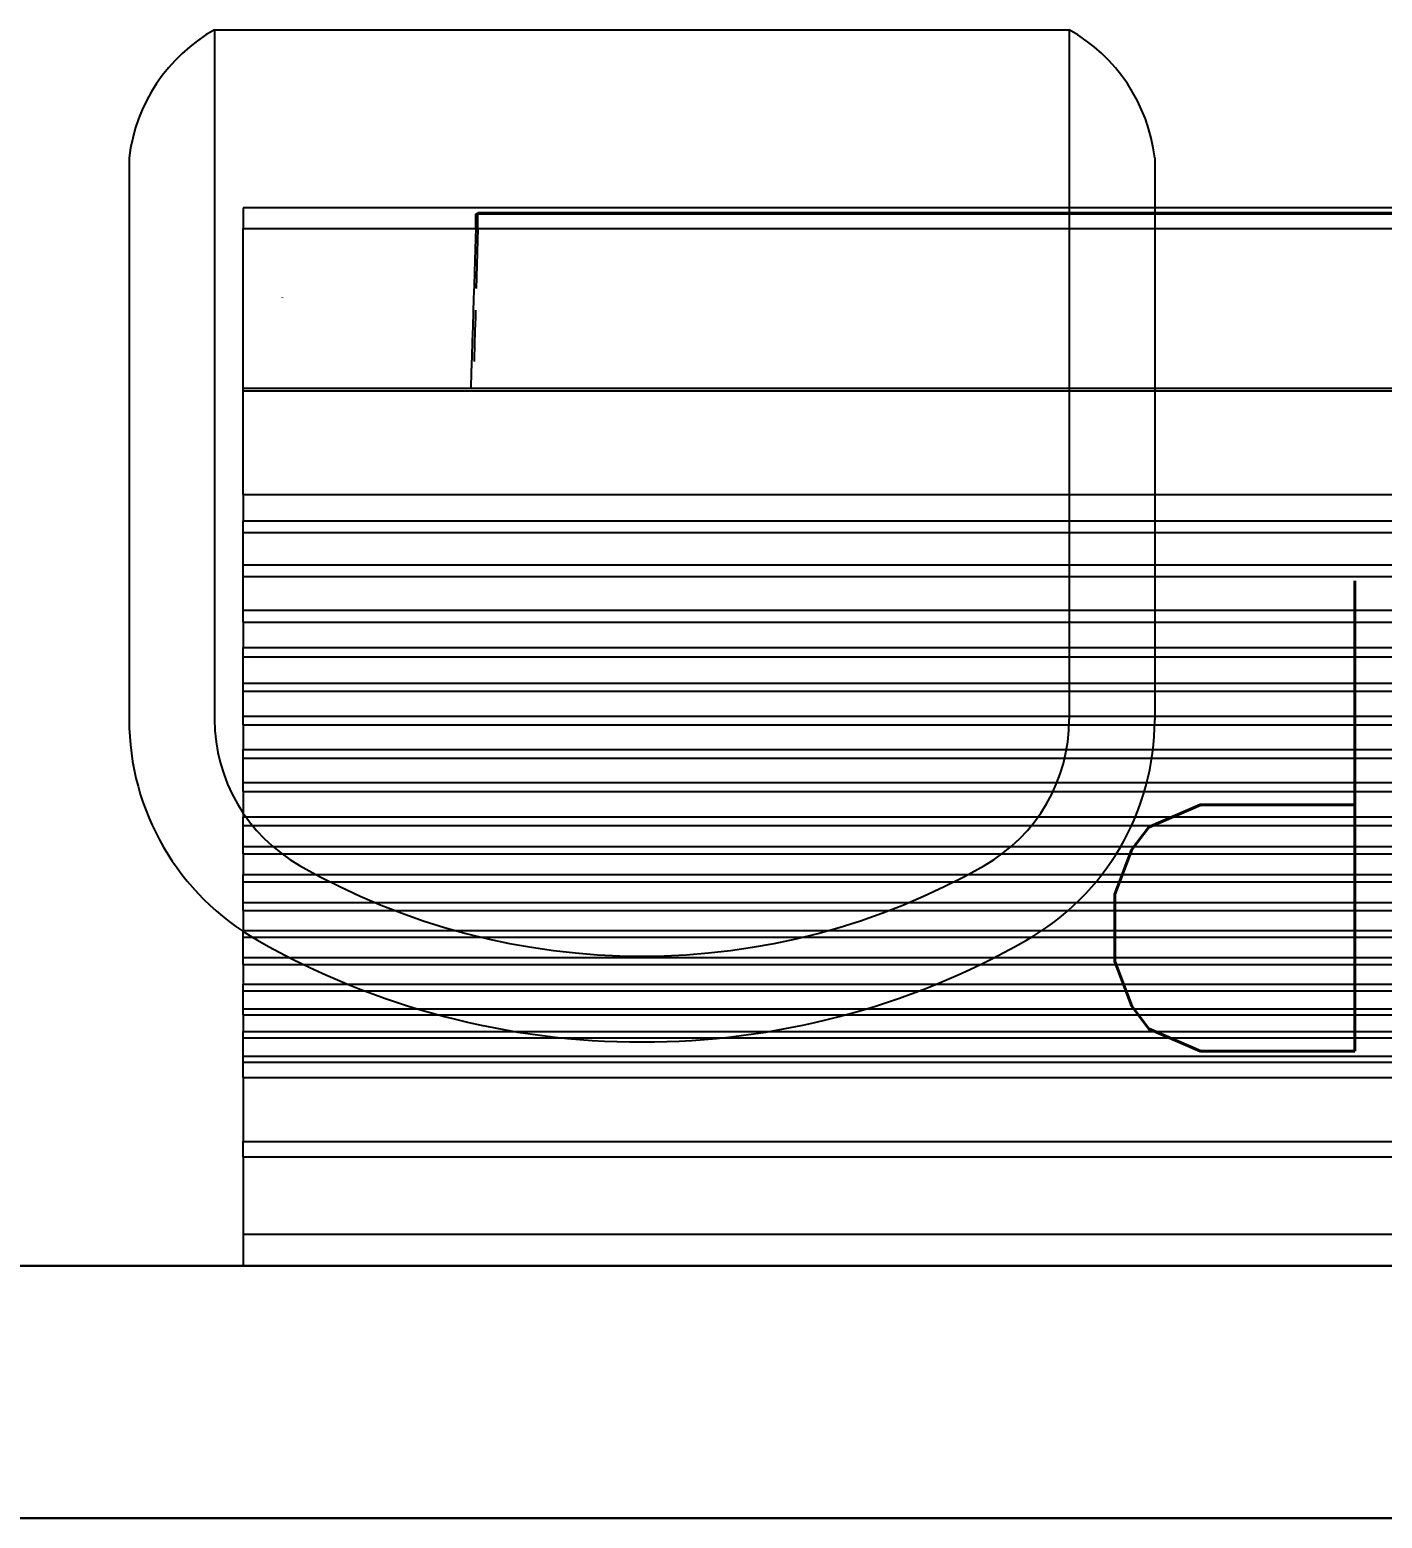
# Model space of a CAD drawing. Header units: inches. Extents: x -86493719 to 430035, y 21644 to 1519532.
# Drawn here: x 45397 to 46201, y 49229 to 50114 of the extents above; entities that cross this region are included whole.
import ezdxf

# ---------------------------------------------------------------- set-up
doc = ezdxf.new("R2010")
doc.units = ezdxf.units.IN
doc.header["$MEASUREMENT"] = 0
doc.layers.add('Cabinet', color=8, linetype='Continuous')
doc.layers.add('Edges', color=7, linetype='Continuous')
doc.layers.add('wall', color=8, linetype='Continuous', lineweight=30)
doc.styles.add('LAILA', font='romans.shx', dxfattribs={"width": 0.85})

# ---------------------------------------------------------------- blocks, each defined once
blk = doc.blocks.new('meja mesyuarat')
at = {"color": 8}
for p, q in [((2746, -2689.9), (3254, -2689.9)), ((2746, -2689.9), (2746, -3099.93)), ((3254, -2689.9), (3254, -3099.93)), ((2695.2, -2766.1), (2695.2, -3100.05)), ((3304.8, -2766.1), (3304.8, -3100.05))]:
    blk.add_line(p, q, dxfattribs=at)
for centre, radius, start, end in [((2795.66, -2778.04), 101.17, 119.39814, 173.22173), ((3204.34, -2778.04), 101.17, 6.77827, 60.60186), ((2846.2, -3100.05), 151, 180, 240.32545), ((2846, -3099.93), 100, 180, 240.28299), ((3154, -3099.93), 100, 299.71701, 0), ((3153.8, -3100.05), 151, 299.67455, 0), ((3000, -2830.13), 410.66, 240.28299, 299.71701), ((3000, -2830.13), 461.66, 240.32545, 299.67455)]:
    blk.add_arc(centre, radius, start, end, dxfattribs=at)
blk = doc.blocks.new('air con')
at = {"layer": 'Edges'}
for p, q in [((71.402, 41.898), (152.402, 41.898)), ((152.402, 41.095), (152.402, 41.898)), ((71.402, 41.095), (152.402, 41.095)), ((152.402, 39.122), (152.402, 41.095)), ((71.402, 39.122), (152.402, 39.122)), ((152.402, 39.122), (152.402, 38.724)), ((152.402, 38.724), (71.402, 38.724)), ((152.402, 37.092), (152.402, 38.724)), ((152.402, 37.092), (71.402, 37.092)), ((152.402, 37.092), (152.402, 36.701)), ((152.402, 36.701), (71.402, 36.701)), ((152.402, 36.542), (71.402, 36.542)), ((152.402, 36.701), (152.402, 36.542)), ((152.402, 36.542), (152.402, 36.078)), ((152.402, 36.078), (71.402, 36.078)), ((152.402, 35.914), (71.402, 35.914)), ((152.402, 36.078), (152.402, 35.914)), ((152.402, 35.493), (152.402, 35.914)), ((152.402, 35.493), (71.402, 35.493)), ((152.402, 35.34), (71.402, 35.34)), ((152.402, 35.493), (152.402, 35.34)), ((152.402, 35.34), (152.402, 34.877)), ((152.402, 34.877), (71.402, 34.877)), ((152.402, 34.709), (71.402, 34.709)), ((152.402, 34.877), (152.402, 34.709)), ((152.402, 34.207), (152.402, 34.709)), ((152.402, 34.207), (71.402, 34.207)), ((152.402, 34.207), (152.402, 34.022)), ((152.402, 34.022), (71.402, 34.022)), ((152.402, 34.022), (152.402, 33.51)), ((152.402, 33.51), (71.402, 33.51)), ((152.402, 33.51), (152.402, 33.335)), ((152.402, 33.335), (71.402, 33.335)), ((152.402, 32.826), (152.402, 33.335)), ((152.402, 32.826), (71.402, 32.826)), ((152.402, 32.826), (152.402, 32.625)), ((152.402, 32.625), (71.402, 32.625)), ((152.402, 32.625), (152.402, 32.098)), ((152.402, 32.098), (71.402, 32.098)), ((152.402, 31.911), (71.402, 31.911)), ((152.402, 32.098), (152.402, 31.911)), ((152.402, 31.378), (152.402, 31.911)), ((152.402, 31.378), (71.402, 31.378)), ((152.402, 31.189), (71.402, 31.189)), ((152.402, 31.378), (152.402, 31.189)), ((152.402, 31.189), (152.402, 30.654)), ((152.402, 30.654), (71.402, 30.654)), ((152.402, 30.439), (71.402, 30.439)), ((152.402, 30.654), (152.402, 30.439)), ((152.402, 29.791), (152.402, 30.439)), ((152.402, 29.791), (71.402, 29.791)), ((152.402, 29.791), (152.402, 29.562)), ((152.402, 29.562), (71.402, 29.562)), ((152.402, 29.562), (152.402, 28.935)), ((152.402, 28.935), (71.402, 28.935)), ((152.402, 28.935), (152.402, 28.714)), ((152.402, 28.714), (71.402, 28.714)), ((152.402, 28.092), (152.402, 28.714)), ((152.402, 28.092), (71.402, 28.092)), ((152.402, 27.871), (71.402, 27.871)), ((152.402, 28.092), (152.402, 27.871)), ((152.402, 27.871), (152.402, 27.226)), ((152.402, 27.226), (71.402, 27.226)), ((152.402, 27.024), (71.402, 27.024)), ((152.402, 27.226), (152.402, 27.024)), ((152.402, 27.024), (152.402, 26.349)), ((152.402, 26.349), (71.402, 26.349)), ((152.402, 26.349), (152.402, 26.117)), ((152.402, 26.117), (71.402, 26.117)), ((152.402, 25.469), (152.402, 26.117)), ((152.402, 25.469), (71.402, 25.469)), ((152.402, 25.469), (152.402, 25.162)), ((152.402, 25.162), (71.402, 25.162)), ((152.402, 25.162), (152.402, 24.304)), ((152.402, 24.304), (71.402, 24.304)), ((152.402, 24.002), (71.402, 24.002)), ((152.402, 24.304), (152.402, 24.002)), ((152.402, 24.002), (152.402, 23.184)), ((152.402, 23.184), (71.402, 23.184)), ((152.402, 23.184), (152.402, 22.883)), ((152.402, 22.883), (71.402, 22.883)), ((152.402, 22.213), (152.402, 22.883)), ((152.402, 22.213), (71.402, 22.213)), ((152.402, 22.213), (152.402, 19.568)), ((152.402, 19.568), (71.402, 19.568)), ((152.402, 19.493), (71.402, 19.493)), ((146.588, 19.085), (146.601, 19.493)), ((152.402, 19.568), (152.402, 19.493)), ((152.402, 19.493), (152.402, 15.42)), ((146.575, 18.687), (146.588, 19.085)), ((146.504, 18.391), (146.514, 18.752)), ((146.514, 18.752), (146.516, 18.813)), ((146.562, 18.299), (146.575, 18.687)), ((146.494, 18.035), (146.504, 18.391)), ((146.55, 17.923), (146.562, 18.299)), ((146.484, 17.685), (146.494, 18.035)), ((146.538, 17.558), (146.55, 17.923)), ((146.479, 17.503), (146.484, 17.685)), ((146.527, 17.206), (146.538, 17.558)), ((146.516, 16.869), (146.527, 17.206)), ((151.402, 17.184), (151.402, 17.175)), ((146.456, 16.673), (146.464, 16.956)), ((146.505, 16.546), (146.516, 16.869)), ((146.438, 16.032), (146.447, 16.349)), ((146.447, 16.349), (146.456, 16.673)), ((146.495, 16.239), (146.505, 16.546)), ((146.429, 15.722), (146.438, 16.032)), ((146.486, 15.948), (146.495, 16.239)), ((146.421, 15.42), (146.429, 15.722)), ((146.468, 15.42), (146.477, 15.675)), ((146.477, 15.675), (146.486, 15.948)), ((146.421, 15.42), (76.921, 15.42)), ((146.468, 15.42), (146.421, 15.42)), ((146.421, 15.42), (146.421, 15.051)), ((152.402, 15.42), (146.468, 15.42)), ((146.468, 15.42), (146.468, 15.051)), ((152.402, 14.898), (152.402, 15.42)), ((71.402, 14.898), (152.402, 14.898)), ((146.421, 15.051), (76.921, 15.051)), ((146.421, 15.012), (76.921, 15.012)), ((146.468, 15.051), (146.421, 15.051)), ((146.421, 15.051), (146.421, 15.012))]:
    blk.add_line(p, q, dxfattribs=at)
blk = doc.blocks.new('2.5 HP AIR CONDITION')
at = {"xscale": 23.30139659447115, "yscale": 23.30139659447115, "zscale": 23.30139659447115}
blk.add_blockref('air con', (-3250.69, -347.14), dxfattribs=at)
at = {"insert": (-1134.29, 501.36), "char_height": 279.652, "width": 2738.057, "attachment_point": 1, "style": 'LAILA'}
blk.add_mtext('2.5HP', dxfattribs=at)

msp = doc.modelspace()

# ---------------------------------------------------------------- linework, layer by layer
at = {"layer": 'wall'}
for p, q in [((43634.33, 49378.63), (47559.33, 49378.63)), ((43784.33, 49228.63), (47559.33, 49228.63))]:
    msp.add_line(p, q, dxfattribs=at)

# ---------------------------------------------------------------- block references
at = {"rotation": 180}
msp.add_blockref('2.5 HP AIR CONDITION', (45824.66, 50007.77), dxfattribs=at)
at = {"layer": 'Cabinet'}
msp.add_blockref('meja mesyuarat', (42761.09, 52803.63), dxfattribs=at)

doc.saveas('drawing.dxf')
